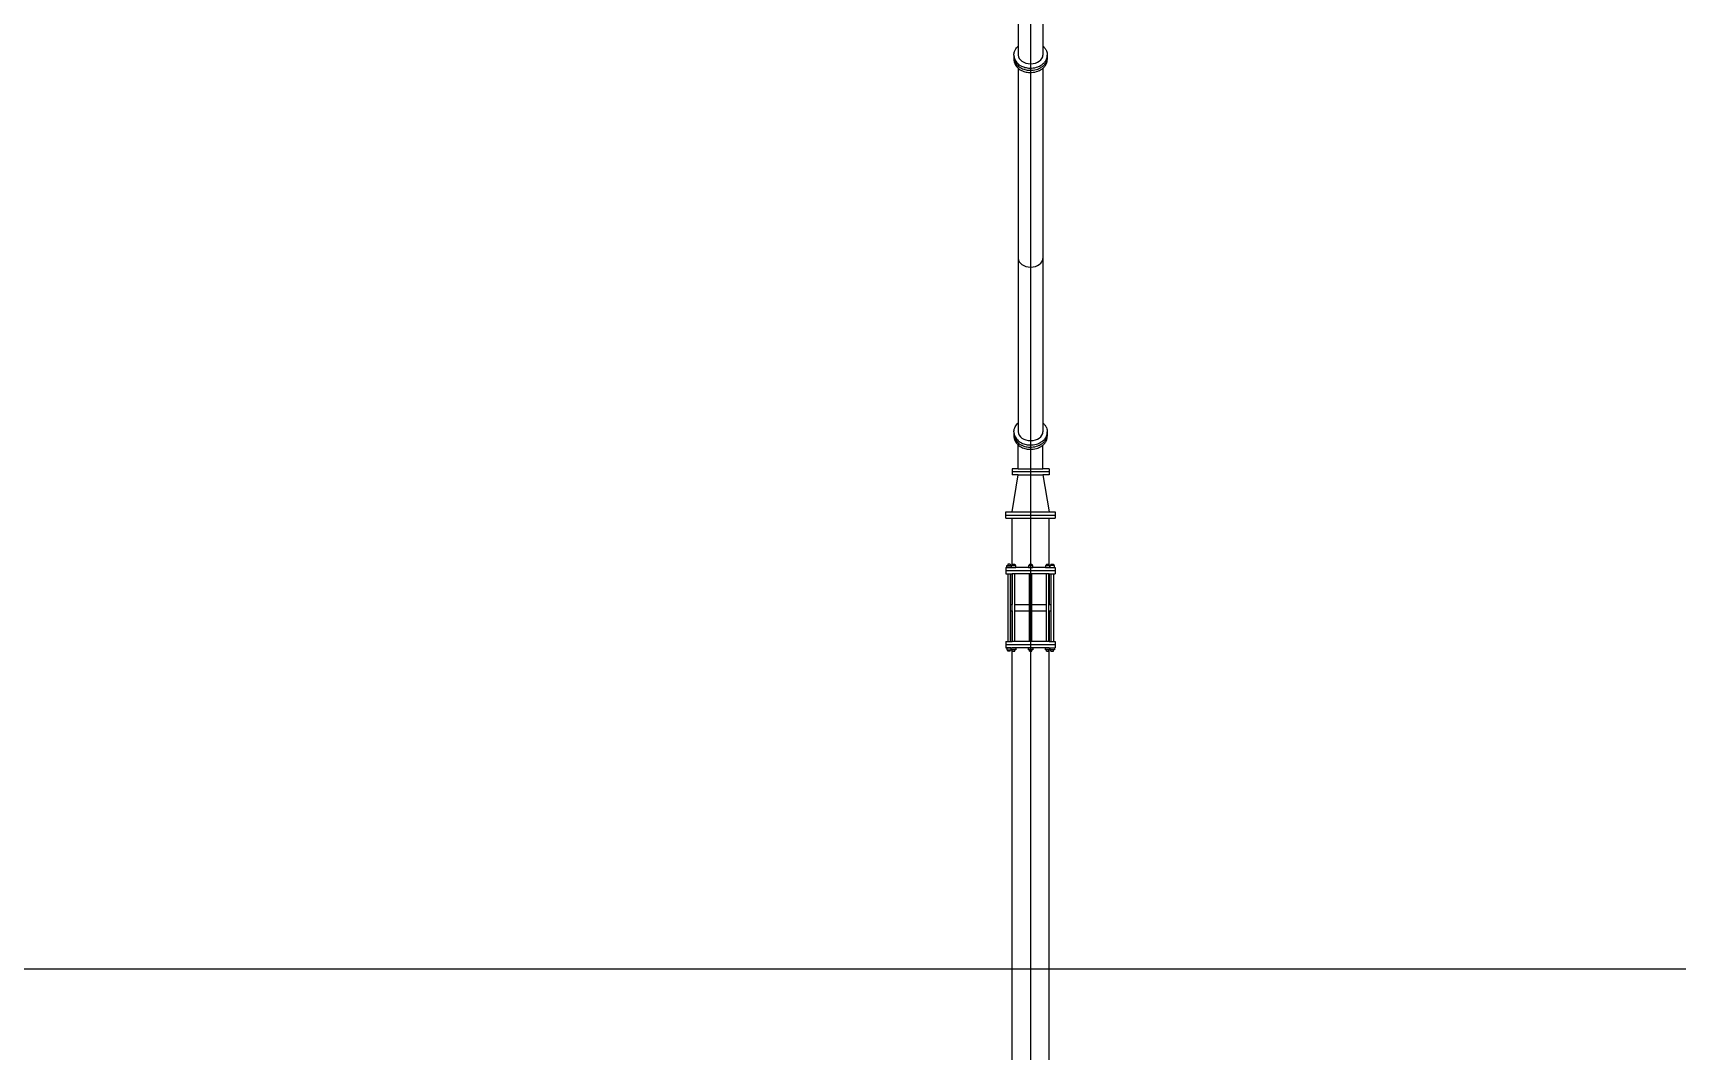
# Model space of a CAD drawing. Header units: inches. Extents: x 72602 to 350810, y -122122 to 43597.
# Drawn here: x 171031 to 177693, y -109804 to -105680 of the extents above; entities that cross this region are included whole.
import ezdxf

# ---------------------------------------------------------------- set-up
doc = ezdxf.new("R2010")
doc.units = ezdxf.units.IN
doc.header["$MEASUREMENT"] = 0
doc.layers.add('M-X-BKGD', color=8, linetype='Continuous')

msp = doc.modelspace()

# ---------------------------------------------------------------- linework, layer by layer
at = {"layer": 'M-X-BKGD', "ltscale": 5}
for p, q in [((175073.5, -100895), (175073.5, -111639.5)), ((175073.5, -100895), (175073.5, -111639.5)), ((175023.5, -105620.6), (175023.5, -105770)), ((175023.5, -105620.6), (175023.5, -105770)), ((175123.5, -105620.6), (175123.5, -105770)), ((175123.5, -105620.6), (175123.5, -105770)), ((175005.8, -105770), (175005.8, -105787.7)), ((175005.8, -105770), (175005.8, -105787.7)), ((175141.1, -105770), (175141.1, -105787.7)), ((175141.1, -105770), (175141.1, -105787.7)), ((175023.5, -105823.7), (175023.5, -106593.5)), ((175023.5, -105823.7), (175023.5, -106593.5)), ((175123.5, -105823.7), (175123.5, -106593.5)), ((175123.5, -105823.7), (175123.5, -106593.5)), ((175023.5, -106593.5), (175023.5, -107296.3)), ((175023.5, -106593.5), (175023.5, -107296.3)), ((175123.5, -106593.5), (175123.5, -107296.3)), ((175123.5, -106593.5), (175123.5, -107296.3)), ((175005.8, -107296.3), (175005.8, -107314)), ((175005.8, -107296.3), (175005.8, -107314)), ((175141.1, -107296.3), (175141.1, -107314)), ((175141.1, -107296.3), (175141.1, -107314)), ((175023.5, -107445.6), (175023.5, -107349.9)), ((175023.5, -107445.6), (175023.5, -107349.9)), ((175123.5, -107445.6), (175123.5, -107349.9)), ((175123.5, -107445.6), (175123.5, -107349.9)), ((174998.5, -107445.6), (174998.5, -107470.6)), ((175023.5, -107445.6), (174998.5, -107445.6)), ((174998.5, -107445.6), (174998.5, -107470.6)), ((175023.5, -107445.6), (174998.5, -107445.6)), ((175148.5, -107458.1), (174998.5, -107458.1)), ((175148.5, -107458.1), (174998.5, -107458.1)), ((175023.5, -107445.6), (175123.5, -107445.6)), ((175023.5, -107445.6), (175123.5, -107445.6)), ((175148.5, -107445.6), (175123.5, -107445.6)), ((175148.5, -107445.6), (175123.5, -107445.6)), ((175148.5, -107445.6), (175148.5, -107470.6)), ((175148.5, -107445.6), (175148.5, -107470.6)), ((175023.5, -107470.6), (174998.5, -107470.6)), ((174998.5, -107620.6), (175023.5, -107470.6)), ((175023.5, -107470.6), (174998.5, -107470.6)), ((174998.5, -107620.6), (175023.5, -107470.6)), ((175023.5, -107470.6), (175123.5, -107470.6)), ((175023.5, -107470.6), (175123.5, -107470.6)), ((175148.5, -107470.6), (175123.5, -107470.6)), ((175123.5, -107470.6), (175148.5, -107620.6)), ((175148.5, -107470.6), (175123.5, -107470.6)), ((175123.5, -107470.6), (175148.5, -107620.6)), ((174973.5, -107620.6), (174998.5, -107620.6)), ((174973.5, -107645.6), (174973.5, -107620.6)), ((174973.5, -107620.6), (174998.5, -107620.6)), ((174973.5, -107645.6), (174973.5, -107620.6)), ((174973.5, -107633.1), (175173.5, -107633.1)), ((174973.5, -107633.1), (175173.5, -107633.1)), ((174973.5, -107645.6), (175173.5, -107645.6)), ((174973.5, -107645.6), (175173.5, -107645.6)), ((174998.5, -107620.6), (175148.5, -107620.6)), ((174998.5, -107620.6), (175148.5, -107620.6)), ((174998.5, -107837.6), (174998.5, -107645.6)), ((174998.5, -107837.6), (174998.5, -107645.6)), ((175148.5, -107620.6), (175173.5, -107620.6)), ((175148.5, -107620.6), (175173.5, -107620.6)), ((175148.5, -107837.6), (175148.5, -107645.6)), ((175148.5, -107837.6), (175148.5, -107645.6)), ((175173.5, -107620.6), (175173.5, -107645.6)), ((175173.5, -107620.6), (175173.5, -107645.6)), ((174973.5, -107845.6), (174998.5, -107845.6)), ((174973.5, -107845.6), (174973.5, -107870.6)), ((174973.5, -107845.6), (174998.5, -107845.6)), ((174973.5, -107845.6), (174973.5, -107870.6)), ((174973.5, -107858.1), (175173.5, -107858.1)), ((174973.5, -107858.1), (175173.5, -107858.1)), ((174981, -107831.6), (174981, -107837.6)), ((174991, -107831.6), (174981, -107831.6)), ((174981, -107831.6), (174981, -107837.6)), ((174991, -107831.6), (174981, -107831.6)), ((174991, -107831.6), (174991, -107837.6)), ((174991, -107831.6), (174991, -107837.6)), ((175148.5, -107845.6), (174998.5, -107845.6)), ((175148.5, -107845.6), (174998.5, -107845.6)), ((174999.3, -107831.6), (174999.3, -107837.6)), ((174999.3, -107831.6), (175009.3, -107831.6)), ((174999.3, -107831.6), (174999.3, -107837.6)), ((174999.3, -107831.6), (175009.3, -107831.6)), ((175009.3, -107831.6), (175009.3, -107837.6)), ((175009.3, -107831.6), (175009.3, -107837.6)), ((175068.5, -107831.6), (175068.5, -107837.6)), ((175068.5, -107831.6), (175078.5, -107831.6)), ((175068.5, -107831.6), (175068.5, -107837.6)), ((175068.5, -107831.6), (175078.5, -107831.6)), ((175078.5, -107831.6), (175078.5, -107837.6)), ((175078.5, -107831.6), (175078.5, -107837.6)), ((175137.6, -107831.6), (175137.6, -107837.6)), ((175137.6, -107831.6), (175147.6, -107831.6)), ((175137.6, -107831.6), (175137.6, -107837.6)), ((175137.6, -107831.6), (175147.6, -107831.6)), ((175147.6, -107831.6), (175147.6, -107837.6)), ((175147.6, -107831.6), (175147.6, -107837.6)), ((175148.5, -107845.6), (175173.5, -107845.6)), ((175148.5, -107845.6), (175173.5, -107845.6)), ((175156, -107831.6), (175156, -107837.6)), ((175156, -107831.6), (175166, -107831.6)), ((175156, -107831.6), (175156, -107837.6)), ((175156, -107831.6), (175166, -107831.6)), ((175166, -107831.6), (175166, -107837.6)), ((175166, -107831.6), (175166, -107837.6)), ((175173.5, -107845.6), (175173.5, -107870.6)), ((175173.5, -107845.6), (175173.5, -107870.6)), ((174973.5, -107870.6), (174998.5, -107870.6)), ((174973.5, -107870.6), (174998.5, -107870.6)), ((174981, -107870.6), (174981, -108145.6)), ((174981, -107870.6), (174981, -108145.6)), ((174991, -107870.6), (174991, -108145.6)), ((174991, -107870.6), (174991, -108145.6)), ((175148.5, -107870.6), (174998.5, -107870.6)), ((174998.5, -107870.6), (174998.5, -107995.6)), ((175148.5, -107870.6), (174998.5, -107870.6)), ((174998.5, -107870.6), (174998.5, -107995.6)), ((174999.3, -108145.6), (174999.3, -107870.6)), ((174999.3, -108145.6), (174999.3, -107870.6)), ((175009.3, -108145.6), (175009.3, -107870.6)), ((175009.3, -108145.6), (175009.3, -107870.6)), ((175068.5, -108145.6), (175068.5, -107870.6)), ((175068.5, -108145.6), (175068.5, -107870.6)), ((175078.5, -108145.6), (175078.5, -107870.6)), ((175078.5, -108145.6), (175078.5, -107870.6)), ((175137.6, -108145.6), (175137.6, -107870.6)), ((175137.6, -108145.6), (175137.6, -107870.6)), ((175147.6, -108145.6), (175147.6, -107870.6)), ((175147.6, -108145.6), (175147.6, -107870.6)), ((175148.5, -107870.6), (175173.5, -107870.6)), ((175148.5, -107870.6), (175148.5, -107995.6)), ((175148.5, -107870.6), (175173.5, -107870.6)), ((175148.5, -107870.6), (175148.5, -107995.6)), ((175156, -107870.6), (175156, -108145.6)), ((175156, -107870.6), (175156, -108145.6)), ((175166, -107870.6), (175166, -108145.6)), ((175166, -107870.6), (175166, -108145.6)), ((174991, -107995.6), (174999.3, -107995.6)), ((174991, -107995.6), (174999.3, -107995.6)), ((175009.3, -107995.6), (175137.6, -107995.6)), ((175009.3, -107995.6), (175137.6, -107995.6)), ((175147.6, -107995.6), (175156, -107995.6)), ((175147.6, -107995.6), (175156, -107995.6)), ((174991, -108020.6), (174999.3, -108020.6)), ((174991, -108020.6), (174999.3, -108020.6)), ((174998.5, -108020.6), (174998.5, -108145.6)), ((174998.5, -108020.6), (174998.5, -108145.6)), ((175009.3, -108020.6), (175137.6, -108020.6)), ((175009.3, -108020.6), (175137.6, -108020.6)), ((175147.6, -108020.6), (175156, -108020.6)), ((175147.6, -108020.6), (175156, -108020.6)), ((175148.5, -108020.6), (175148.5, -108145.6)), ((175148.5, -108020.6), (175148.5, -108145.6)), ((174973.5, -108145.6), (174998.5, -108145.6)), ((174973.5, -108145.6), (174973.5, -108170.6)), ((174973.5, -108145.6), (174998.5, -108145.6)), ((174973.5, -108145.6), (174973.5, -108170.6)), ((174973.5, -108158.1), (175173.5, -108158.1)), ((174973.5, -108158.1), (175173.5, -108158.1)), ((174973.5, -108170.6), (174998.5, -108170.6)), ((174973.5, -108170.6), (174998.5, -108170.6)), ((174981, -108184.6), (174981, -108178.6)), ((174981, -108184.6), (174981, -108178.6)), ((174991, -108184.6), (174981, -108184.6)), ((174991, -108184.6), (174981, -108184.6)), ((174991, -108184.6), (174991, -108178.6)), ((174991, -108184.6), (174991, -108178.6)), ((175148.5, -108145.6), (174998.5, -108145.6)), ((175148.5, -108145.6), (174998.5, -108145.6)), ((175148.5, -108170.6), (174998.5, -108170.6)), ((175148.5, -108170.6), (174998.5, -108170.6)), ((174999.3, -108184.6), (174999.3, -108178.6)), ((174999.3, -108184.6), (174999.3, -108178.6)), ((174999.3, -108184.6), (175009.3, -108184.6)), ((174999.3, -108184.6), (175009.3, -108184.6)), ((175009.3, -108184.6), (175009.3, -108178.6)), ((175009.3, -108184.6), (175009.3, -108178.6)), ((175068.5, -108184.6), (175068.5, -108178.6)), ((175068.5, -108184.6), (175068.5, -108178.6)), ((175068.5, -108184.6), (175078.5, -108184.6)), ((175068.5, -108184.6), (175078.5, -108184.6)), ((175078.5, -108184.6), (175078.5, -108178.6)), ((175078.5, -108184.6), (175078.5, -108178.6)), ((175137.6, -108184.6), (175137.6, -108178.6)), ((175137.6, -108184.6), (175137.6, -108178.6)), ((175137.6, -108184.6), (175147.6, -108184.6)), ((175137.6, -108184.6), (175147.6, -108184.6)), ((175147.6, -108184.6), (175147.6, -108178.6)), ((175147.6, -108184.6), (175147.6, -108178.6)), ((175148.5, -108145.6), (175173.5, -108145.6)), ((175148.5, -108145.6), (175173.5, -108145.6)), ((175148.5, -108170.6), (175173.5, -108170.6)), ((175148.5, -108170.6), (175173.5, -108170.6)), ((175156, -108184.6), (175156, -108178.6)), ((175156, -108184.6), (175156, -108178.6)), ((175156, -108184.6), (175166, -108184.6)), ((175156, -108184.6), (175166, -108184.6)), ((175166, -108184.6), (175166, -108178.6)), ((175166, -108184.6), (175166, -108178.6)), ((175173.5, -108145.6), (175173.5, -108170.6)), ((175173.5, -108145.6), (175173.5, -108170.6))]:
    msp.add_line(p, q, dxfattribs=at)
at = {"layer": 'M-X-BKGD'}
for p, q in [((174998.5, -111196.5), (174998.5, -108178.6)), ((174998.5, -111196.5), (174998.5, -108178.6)), ((175148.5, -111196.5), (175148.5, -108178.6)), ((175148.5, -111196.5), (175148.5, -108178.6)), ((100635.7, -109470.6), (184355.7, -109470.6)), ((100635.7, -109470.6), (184355.7, -109470.6))]:
    msp.add_line(p, q, dxfattribs=at)
at = {"layer": 'M-X-BKGD', "ltscale": 5}
for points in [[(174995, -107837.6), (174995, -107845.6), (174977, -107845.6), (174977, -107837.6)], [(174995, -107837.6), (174995, -107845.6), (174977, -107845.6), (174977, -107837.6)], [(174995.3, -107837.6), (174995.3, -107845.6), (175013.3, -107845.6), (175013.3, -107837.6)], [(174995.3, -107837.6), (174995.3, -107845.6), (175013.3, -107845.6), (175013.3, -107837.6)], [(175064.5, -107837.6), (175064.5, -107845.6), (175082.5, -107845.6), (175082.5, -107837.6)], [(175064.5, -107837.6), (175064.5, -107845.6), (175082.5, -107845.6), (175082.5, -107837.6)], [(175133.6, -107837.6), (175133.6, -107845.6), (175151.6, -107845.6), (175151.6, -107837.6)], [(175133.6, -107837.6), (175133.6, -107845.6), (175151.6, -107845.6), (175151.6, -107837.6)], [(175152, -107837.6), (175152, -107845.6), (175170, -107845.6), (175170, -107837.6)], [(175152, -107837.6), (175152, -107845.6), (175170, -107845.6), (175170, -107837.6)], [(174995, -108178.6), (174995, -108170.6), (174977, -108170.6), (174977, -108178.6)], [(174995, -108178.6), (174995, -108170.6), (174977, -108170.6), (174977, -108178.6)], [(174995.3, -108178.6), (174995.3, -108170.6), (175013.3, -108170.6), (175013.3, -108178.6)], [(174995.3, -108178.6), (174995.3, -108170.6), (175013.3, -108170.6), (175013.3, -108178.6)], [(175064.5, -108178.6), (175064.5, -108170.6), (175082.5, -108170.6), (175082.5, -108178.6)], [(175064.5, -108178.6), (175064.5, -108170.6), (175082.5, -108170.6), (175082.5, -108178.6)], [(175133.6, -108178.6), (175133.6, -108170.6), (175151.6, -108170.6), (175151.6, -108178.6)], [(175133.6, -108178.6), (175133.6, -108170.6), (175151.6, -108170.6), (175151.6, -108178.6)], [(175152, -108178.6), (175152, -108170.6), (175170, -108170.6), (175170, -108178.6)], [(175152, -108178.6), (175152, -108170.6), (175170, -108170.6), (175170, -108178.6)]]:
    msp.add_lwpolyline(points, close=True, dxfattribs=at)
for centre in [(175073.5, -105770), (175073.5, -105770), (175073.5, -106593.5), (175073.5, -106593.5), (175073.5, -107296.3), (175073.5, -107296.3)]:
    msp.add_ellipse(centre, major_axis=(50, 0), ratio=0.707107, start_param=3.141593, end_param=6.283185, dxfattribs=at)
for points, knots in [([(175005.8, -105770), (175005.8, -105767.7), (175006, -105765.4), (175006.7, -105760.8), (175007.3, -105758.5), (175008.7, -105754.2), (175009.6, -105752), (175012.2, -105746.9), (175014.1, -105744), (175018.4, -105738.7), (175020.8, -105736.3), (175023.5, -105734)], [0, 0, 0, 0, 0.1155048, 0.1155048, 0.2310096, 0.2310096, 0.3465144, 0.3465144, 0.5193655, 0.5193655, 0.6914054, 0.6914054, 0.6914054, 0.6914054]), ([(175005.8, -105770), (175005.8, -105767.7), (175006, -105765.4), (175006.7, -105760.8), (175007.3, -105758.5), (175008.7, -105754.2), (175009.6, -105752), (175012.2, -105746.9), (175014.1, -105744), (175018.4, -105738.7), (175020.8, -105736.3), (175023.5, -105734)], [0, 0, 0, 0, 0.1155048, 0.1155048, 0.2310096, 0.2310096, 0.3465144, 0.3465144, 0.5193655, 0.5193655, 0.6914054, 0.6914054, 0.6914054, 0.6914054]), ([(175005.8, -105770), (175005.8, -105772.3), (175006, -105774.7), (175006.7, -105779.2), (175007.3, -105781.5), (175008.7, -105785.9), (175009.6, -105788), (175012.2, -105793.1), (175014.1, -105796), (175018.5, -105801.3), (175020.9, -105803.8), (175026.1, -105808.3), (175028.9, -105810.3), (175037.6, -105815.5), (175043.8, -105818.1), (175056.8, -105821.7), (175063.6, -105822.8), (175079.8, -105823.3), (175089.2, -105822.2), (175103.6, -105817.8), (175108.9, -105815.6), (175117.8, -105810.5), (175121.4, -105807.9), (175127.4, -105802.4), (175129.9, -105799.7), (175134.3, -105793.7), (175136.2, -105790.5), (175138.8, -105784.3), (175139.7, -105781.4), (175140.8, -105775.6), (175141.1, -105772.8), (175141.1, -105770)], [0, 0, 0, 0, 0.115505, 0.115505, 0.23101, 0.23101, 0.346514, 0.346514, 0.519366, 0.519366, 0.692217, 0.692217, 0.865068, 0.865068, 1.193782, 1.193782, 1.522496, 1.522496, 1.971583, 1.971583, 2.254258, 2.254258, 2.478241, 2.478241, 2.664163, 2.664163, 2.850085, 2.850085, 3.002153, 3.002153, 3.141593, 3.141593, 3.141593, 3.141593]), ([(175005.8, -105770), (175005.8, -105772.3), (175006, -105774.7), (175006.7, -105779.2), (175007.3, -105781.5), (175008.7, -105785.9), (175009.6, -105788), (175012.2, -105793.1), (175014.1, -105796), (175018.5, -105801.3), (175020.9, -105803.8), (175026.1, -105808.3), (175028.9, -105810.3), (175037.6, -105815.5), (175043.8, -105818.1), (175056.8, -105821.7), (175063.6, -105822.8), (175079.8, -105823.3), (175089.2, -105822.2), (175103.6, -105817.8), (175108.9, -105815.6), (175117.8, -105810.5), (175121.4, -105807.9), (175127.4, -105802.4), (175129.9, -105799.7), (175134.3, -105793.7), (175136.2, -105790.5), (175138.8, -105784.3), (175139.7, -105781.4), (175140.8, -105775.6), (175141.1, -105772.8), (175141.1, -105770)], [0, 0, 0, 0, 0.115505, 0.115505, 0.23101, 0.23101, 0.346514, 0.346514, 0.519366, 0.519366, 0.692217, 0.692217, 0.865068, 0.865068, 1.193782, 1.193782, 1.522496, 1.522496, 1.971583, 1.971583, 2.254258, 2.254258, 2.478241, 2.478241, 2.664163, 2.664163, 2.850085, 2.850085, 3.002153, 3.002153, 3.141593, 3.141593, 3.141593, 3.141593]), ([(175005.8, -105778.9), (175005.8, -105781.2), (175006, -105783.5), (175006.7, -105788.1), (175007.3, -105790.3), (175008.7, -105794.7), (175009.6, -105796.9), (175012.2, -105802), (175014.1, -105804.9), (175018.5, -105810.2), (175020.9, -105812.6), (175026.1, -105817.1), (175028.9, -105819.1), (175037.6, -105824.3), (175043.8, -105826.9), (175056.8, -105830.6), (175063.6, -105831.6), (175079.8, -105832.2), (175089.2, -105831), (175103.6, -105826.7), (175108.9, -105824.4), (175117.8, -105819.3), (175121.4, -105816.7), (175127.4, -105811.3), (175129.9, -105808.5), (175134.3, -105802.6), (175136.2, -105799.3), (175138.8, -105793.1), (175139.7, -105790.2), (175140.8, -105784.5), (175141.1, -105781.7), (175141.1, -105778.9)], [0, 0, 0, 0, 0.115505, 0.115505, 0.23101, 0.23101, 0.346514, 0.346514, 0.519366, 0.519366, 0.692217, 0.692217, 0.865068, 0.865068, 1.193782, 1.193782, 1.522496, 1.522496, 1.971583, 1.971583, 2.254258, 2.254258, 2.478241, 2.478241, 2.664163, 2.664163, 2.850085, 2.850085, 3.002153, 3.002153, 3.141593, 3.141593, 3.141593, 3.141593]), ([(175005.8, -105778.9), (175005.8, -105781.2), (175006, -105783.5), (175006.7, -105788.1), (175007.3, -105790.3), (175008.7, -105794.7), (175009.6, -105796.9), (175012.2, -105802), (175014.1, -105804.9), (175018.5, -105810.2), (175020.9, -105812.6), (175026.1, -105817.1), (175028.9, -105819.1), (175037.6, -105824.3), (175043.8, -105826.9), (175056.8, -105830.6), (175063.6, -105831.6), (175079.8, -105832.2), (175089.2, -105831), (175103.6, -105826.7), (175108.9, -105824.4), (175117.8, -105819.3), (175121.4, -105816.7), (175127.4, -105811.3), (175129.9, -105808.5), (175134.3, -105802.6), (175136.2, -105799.3), (175138.8, -105793.1), (175139.7, -105790.2), (175140.8, -105784.5), (175141.1, -105781.7), (175141.1, -105778.9)], [0, 0, 0, 0, 0.115505, 0.115505, 0.23101, 0.23101, 0.346514, 0.346514, 0.519366, 0.519366, 0.692217, 0.692217, 0.865068, 0.865068, 1.193782, 1.193782, 1.522496, 1.522496, 1.971583, 1.971583, 2.254258, 2.254258, 2.478241, 2.478241, 2.664163, 2.664163, 2.850085, 2.850085, 3.002153, 3.002153, 3.141593, 3.141593, 3.141593, 3.141593]), ([(175005.8, -105787.7), (175005.8, -105790), (175006, -105792.3), (175006.7, -105796.9), (175007.3, -105799.2), (175008.7, -105803.6), (175009.6, -105805.7), (175012.2, -105810.8), (175014.1, -105813.7), (175018.5, -105819), (175020.9, -105821.5), (175026.1, -105825.9), (175028.9, -105828), (175037.6, -105833.2), (175043.8, -105835.8), (175056.8, -105839.4), (175063.6, -105840.4), (175079.8, -105841), (175089.2, -105839.8), (175103.6, -105835.5), (175108.9, -105833.3), (175117.8, -105828.2), (175121.4, -105825.6), (175127.4, -105820.1), (175129.9, -105817.4), (175134.3, -105811.4), (175136.2, -105808.2), (175138.8, -105802), (175139.7, -105799), (175140.8, -105793.3), (175141.1, -105790.5), (175141.1, -105787.7)], [0, 0, 0, 0, 0.115505, 0.115505, 0.23101, 0.23101, 0.346514, 0.346514, 0.519366, 0.519366, 0.692217, 0.692217, 0.865068, 0.865068, 1.193782, 1.193782, 1.522496, 1.522496, 1.971583, 1.971583, 2.254258, 2.254258, 2.478241, 2.478241, 2.664163, 2.664163, 2.850085, 2.850085, 3.002153, 3.002153, 3.141593, 3.141593, 3.141593, 3.141593]), ([(175005.8, -105787.7), (175005.8, -105790), (175006, -105792.3), (175006.7, -105796.9), (175007.3, -105799.2), (175008.7, -105803.6), (175009.6, -105805.7), (175012.2, -105810.8), (175014.1, -105813.7), (175018.5, -105819), (175020.9, -105821.5), (175026.1, -105825.9), (175028.9, -105828), (175037.6, -105833.2), (175043.8, -105835.8), (175056.8, -105839.4), (175063.6, -105840.4), (175079.8, -105841), (175089.2, -105839.8), (175103.6, -105835.5), (175108.9, -105833.3), (175117.8, -105828.2), (175121.4, -105825.6), (175127.4, -105820.1), (175129.9, -105817.4), (175134.3, -105811.4), (175136.2, -105808.2), (175138.8, -105802), (175139.7, -105799), (175140.8, -105793.3), (175141.1, -105790.5), (175141.1, -105787.7)], [0, 0, 0, 0, 0.115505, 0.115505, 0.23101, 0.23101, 0.346514, 0.346514, 0.519366, 0.519366, 0.692217, 0.692217, 0.865068, 0.865068, 1.193782, 1.193782, 1.522496, 1.522496, 1.971583, 1.971583, 2.254258, 2.254258, 2.478241, 2.478241, 2.664163, 2.664163, 2.850085, 2.850085, 3.002153, 3.002153, 3.141593, 3.141593, 3.141593, 3.141593]), ([(175123.5, -105734), (175123.9, -105734.4), (175124.3, -105734.8), (175127.4, -105737.6), (175129.9, -105740.4), (175134.3, -105746.3), (175136.2, -105749.5), (175138.8, -105755.7), (175139.7, -105758.7), (175140.8, -105764.4), (175141.1, -105767.2), (175141.1, -105770)], [2.4501854, 2.4501854, 2.4501854, 2.4501854, 2.4782407, 2.4782407, 2.664163, 2.664163, 2.8500853, 2.8500853, 3.0021534, 3.0021534, 3.1415927, 3.1415927, 3.1415927, 3.1415927]), ([(175123.5, -105734), (175123.9, -105734.4), (175124.3, -105734.8), (175127.4, -105737.6), (175129.9, -105740.4), (175134.3, -105746.3), (175136.2, -105749.5), (175138.8, -105755.7), (175139.7, -105758.7), (175140.8, -105764.4), (175141.1, -105767.2), (175141.1, -105770)], [2.4501854, 2.4501854, 2.4501854, 2.4501854, 2.4782407, 2.4782407, 2.664163, 2.664163, 2.8500853, 2.8500853, 3.0021534, 3.0021534, 3.1415927, 3.1415927, 3.1415927, 3.1415927]), ([(175005.8, -107296.3), (175005.8, -107294), (175006, -107291.6), (175006.7, -107287), (175007.3, -107284.8), (175008.7, -107280.4), (175009.6, -107278.3), (175012.2, -107273.2), (175014.1, -107270.3), (175018.4, -107265), (175020.8, -107262.5), (175023.5, -107260.3)], [0, 0, 0, 0, 0.1155048, 0.1155048, 0.2310096, 0.2310096, 0.3465144, 0.3465144, 0.5193655, 0.5193655, 0.6914054, 0.6914054, 0.6914054, 0.6914054]), ([(175005.8, -107296.3), (175005.8, -107294), (175006, -107291.6), (175006.7, -107287), (175007.3, -107284.8), (175008.7, -107280.4), (175009.6, -107278.3), (175012.2, -107273.2), (175014.1, -107270.3), (175018.4, -107265), (175020.8, -107262.5), (175023.5, -107260.3)], [0, 0, 0, 0, 0.1155048, 0.1155048, 0.2310096, 0.2310096, 0.3465144, 0.3465144, 0.5193655, 0.5193655, 0.6914054, 0.6914054, 0.6914054, 0.6914054]), ([(175123.5, -107260.3), (175123.9, -107260.7), (175124.3, -107261), (175127.4, -107263.9), (175129.9, -107266.6), (175134.3, -107272.6), (175136.2, -107275.8), (175138.8, -107282), (175139.7, -107284.9), (175140.8, -107290.7), (175141.1, -107293.5), (175141.1, -107296.3)], [2.4501854, 2.4501854, 2.4501854, 2.4501854, 2.4782407, 2.4782407, 2.664163, 2.664163, 2.8500853, 2.8500853, 3.0021534, 3.0021534, 3.1415927, 3.1415927, 3.1415927, 3.1415927]), ([(175123.5, -107260.3), (175123.9, -107260.7), (175124.3, -107261), (175127.4, -107263.9), (175129.9, -107266.6), (175134.3, -107272.6), (175136.2, -107275.8), (175138.8, -107282), (175139.7, -107284.9), (175140.8, -107290.7), (175141.1, -107293.5), (175141.1, -107296.3)], [2.4501854, 2.4501854, 2.4501854, 2.4501854, 2.4782407, 2.4782407, 2.664163, 2.664163, 2.8500853, 2.8500853, 3.0021534, 3.0021534, 3.1415927, 3.1415927, 3.1415927, 3.1415927]), ([(175005.8, -107296.3), (175005.8, -107298.6), (175006, -107300.9), (175006.7, -107305.5), (175007.3, -107307.8), (175008.7, -107312.1), (175009.6, -107314.3), (175012.2, -107319.4), (175014.1, -107322.3), (175018.5, -107327.6), (175020.9, -107330.1), (175026.1, -107334.5), (175028.9, -107336.5), (175037.6, -107341.7), (175043.8, -107344.3), (175056.8, -107348), (175063.6, -107349), (175079.8, -107349.6), (175089.2, -107348.4), (175103.6, -107344.1), (175108.9, -107341.8), (175117.8, -107336.8), (175121.4, -107334.1), (175127.4, -107328.7), (175129.9, -107325.9), (175134.3, -107320), (175136.2, -107316.8), (175138.8, -107310.5), (175139.7, -107307.6), (175140.8, -107301.9), (175141.1, -107299.1), (175141.1, -107296.3)], [0, 0, 0, 0, 0.115505, 0.115505, 0.23101, 0.23101, 0.346514, 0.346514, 0.519366, 0.519366, 0.692217, 0.692217, 0.865068, 0.865068, 1.193782, 1.193782, 1.522496, 1.522496, 1.971583, 1.971583, 2.254258, 2.254258, 2.478241, 2.478241, 2.664163, 2.664163, 2.850085, 2.850085, 3.002153, 3.002153, 3.141593, 3.141593, 3.141593, 3.141593]), ([(175005.8, -107296.3), (175005.8, -107298.6), (175006, -107300.9), (175006.7, -107305.5), (175007.3, -107307.8), (175008.7, -107312.1), (175009.6, -107314.3), (175012.2, -107319.4), (175014.1, -107322.3), (175018.5, -107327.6), (175020.9, -107330.1), (175026.1, -107334.5), (175028.9, -107336.5), (175037.6, -107341.7), (175043.8, -107344.3), (175056.8, -107348), (175063.6, -107349), (175079.8, -107349.6), (175089.2, -107348.4), (175103.6, -107344.1), (175108.9, -107341.8), (175117.8, -107336.8), (175121.4, -107334.1), (175127.4, -107328.7), (175129.9, -107325.9), (175134.3, -107320), (175136.2, -107316.8), (175138.8, -107310.5), (175139.7, -107307.6), (175140.8, -107301.9), (175141.1, -107299.1), (175141.1, -107296.3)], [0, 0, 0, 0, 0.115505, 0.115505, 0.23101, 0.23101, 0.346514, 0.346514, 0.519366, 0.519366, 0.692217, 0.692217, 0.865068, 0.865068, 1.193782, 1.193782, 1.522496, 1.522496, 1.971583, 1.971583, 2.254258, 2.254258, 2.478241, 2.478241, 2.664163, 2.664163, 2.850085, 2.850085, 3.002153, 3.002153, 3.141593, 3.141593, 3.141593, 3.141593]), ([(175005.8, -107305.1), (175005.8, -107307.4), (175006, -107309.8), (175006.7, -107314.3), (175007.3, -107316.6), (175008.7, -107321), (175009.6, -107323.1), (175012.2, -107328.2), (175014.1, -107331.1), (175018.5, -107336.4), (175020.9, -107338.9), (175026.1, -107343.4), (175028.9, -107345.4), (175037.6, -107350.6), (175043.8, -107353.2), (175056.8, -107356.8), (175063.6, -107357.9), (175079.8, -107358.4), (175089.2, -107357.2), (175103.6, -107352.9), (175108.9, -107350.7), (175117.8, -107345.6), (175121.4, -107343), (175127.4, -107337.5), (175129.9, -107334.8), (175134.3, -107328.8), (175136.2, -107325.6), (175138.8, -107319.4), (175139.7, -107316.5), (175140.8, -107310.7), (175141.1, -107307.9), (175141.1, -107305.1)], [0, 0, 0, 0, 0.115505, 0.115505, 0.23101, 0.23101, 0.346514, 0.346514, 0.519366, 0.519366, 0.692217, 0.692217, 0.865068, 0.865068, 1.193782, 1.193782, 1.522496, 1.522496, 1.971583, 1.971583, 2.254258, 2.254258, 2.478241, 2.478241, 2.664163, 2.664163, 2.850085, 2.850085, 3.002153, 3.002153, 3.141593, 3.141593, 3.141593, 3.141593]), ([(175005.8, -107305.1), (175005.8, -107307.4), (175006, -107309.8), (175006.7, -107314.3), (175007.3, -107316.6), (175008.7, -107321), (175009.6, -107323.1), (175012.2, -107328.2), (175014.1, -107331.1), (175018.5, -107336.4), (175020.9, -107338.9), (175026.1, -107343.4), (175028.9, -107345.4), (175037.6, -107350.6), (175043.8, -107353.2), (175056.8, -107356.8), (175063.6, -107357.9), (175079.8, -107358.4), (175089.2, -107357.2), (175103.6, -107352.9), (175108.9, -107350.7), (175117.8, -107345.6), (175121.4, -107343), (175127.4, -107337.5), (175129.9, -107334.8), (175134.3, -107328.8), (175136.2, -107325.6), (175138.8, -107319.4), (175139.7, -107316.5), (175140.8, -107310.7), (175141.1, -107307.9), (175141.1, -107305.1)], [0, 0, 0, 0, 0.115505, 0.115505, 0.23101, 0.23101, 0.346514, 0.346514, 0.519366, 0.519366, 0.692217, 0.692217, 0.865068, 0.865068, 1.193782, 1.193782, 1.522496, 1.522496, 1.971583, 1.971583, 2.254258, 2.254258, 2.478241, 2.478241, 2.664163, 2.664163, 2.850085, 2.850085, 3.002153, 3.002153, 3.141593, 3.141593, 3.141593, 3.141593]), ([(175005.8, -107314), (175005.8, -107316.3), (175006, -107318.6), (175006.7, -107323.2), (175007.3, -107325.4), (175008.7, -107329.8), (175009.6, -107332), (175012.2, -107337.1), (175014.1, -107339.9), (175018.5, -107345.3), (175020.9, -107347.7), (175026.1, -107352.2), (175028.9, -107354.2), (175037.6, -107359.4), (175043.8, -107362), (175056.8, -107365.7), (175063.6, -107366.7), (175079.8, -107367.3), (175089.2, -107366.1), (175103.6, -107361.8), (175108.9, -107359.5), (175117.8, -107354.4), (175121.4, -107351.8), (175127.4, -107346.4), (175129.9, -107343.6), (175134.3, -107337.7), (175136.2, -107334.4), (175138.8, -107328.2), (175139.7, -107325.3), (175140.8, -107319.6), (175141.1, -107316.8), (175141.1, -107314)], [0, 0, 0, 0, 0.115505, 0.115505, 0.23101, 0.23101, 0.346514, 0.346514, 0.519366, 0.519366, 0.692217, 0.692217, 0.865068, 0.865068, 1.193782, 1.193782, 1.522496, 1.522496, 1.971583, 1.971583, 2.254258, 2.254258, 2.478241, 2.478241, 2.664163, 2.664163, 2.850085, 2.850085, 3.002153, 3.002153, 3.141593, 3.141593, 3.141593, 3.141593]), ([(175005.8, -107314), (175005.8, -107316.3), (175006, -107318.6), (175006.7, -107323.2), (175007.3, -107325.4), (175008.7, -107329.8), (175009.6, -107332), (175012.2, -107337.1), (175014.1, -107339.9), (175018.5, -107345.3), (175020.9, -107347.7), (175026.1, -107352.2), (175028.9, -107354.2), (175037.6, -107359.4), (175043.8, -107362), (175056.8, -107365.7), (175063.6, -107366.7), (175079.8, -107367.3), (175089.2, -107366.1), (175103.6, -107361.8), (175108.9, -107359.5), (175117.8, -107354.4), (175121.4, -107351.8), (175127.4, -107346.4), (175129.9, -107343.6), (175134.3, -107337.7), (175136.2, -107334.4), (175138.8, -107328.2), (175139.7, -107325.3), (175140.8, -107319.6), (175141.1, -107316.8), (175141.1, -107314)], [0, 0, 0, 0, 0.115505, 0.115505, 0.23101, 0.23101, 0.346514, 0.346514, 0.519366, 0.519366, 0.692217, 0.692217, 0.865068, 0.865068, 1.193782, 1.193782, 1.522496, 1.522496, 1.971583, 1.971583, 2.254258, 2.254258, 2.478241, 2.478241, 2.664163, 2.664163, 2.850085, 2.850085, 3.002153, 3.002153, 3.141593, 3.141593, 3.141593, 3.141593])]:
    msp.add_open_spline(points, degree=3, knots=knots, dxfattribs=at)

doc.saveas('drawing.dxf')
